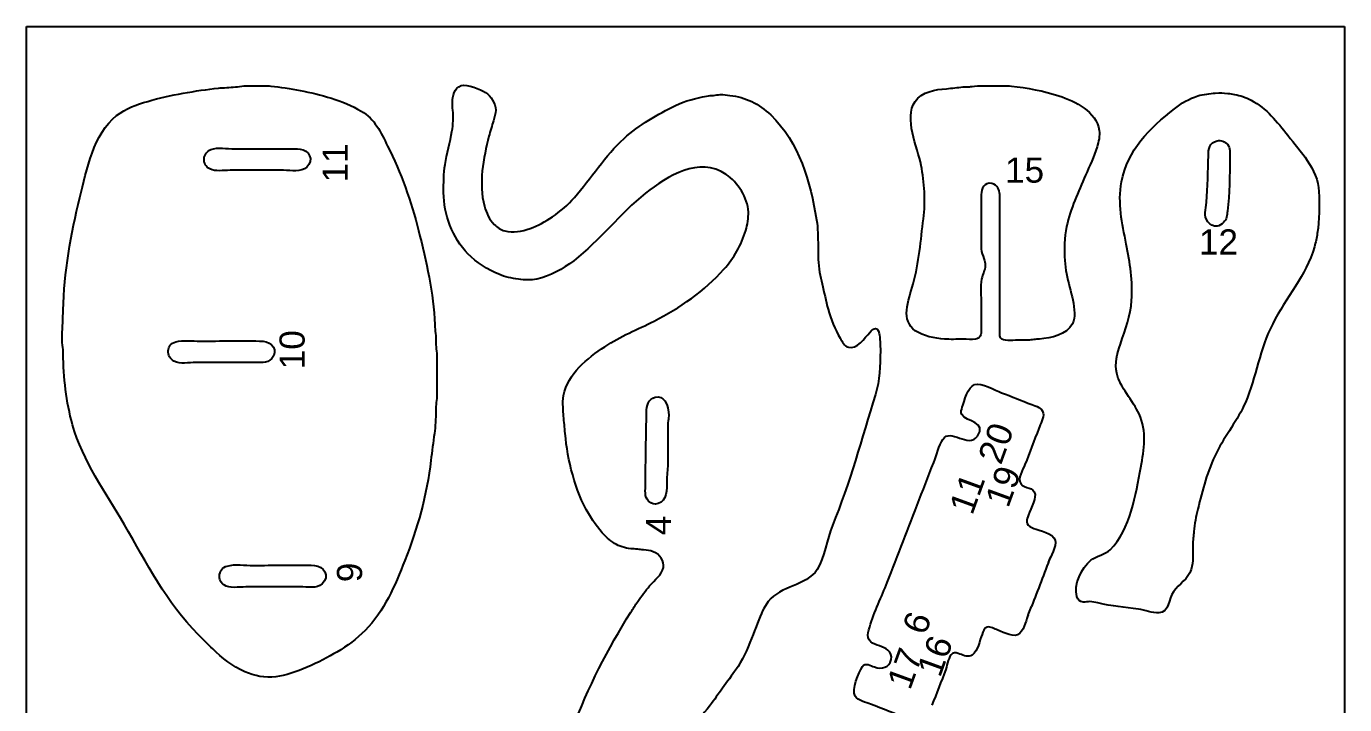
# Model space of a CAD drawing. Extents: x 0 to 184, y 70 to 300.
# Drawn here: x 0 to 183.6, y 205.6 to 300 of the extents above; entities that cross this region are included whole.
import ezdxf
from ezdxf.enums import TextEntityAlignment as Align

# ---------------------------------------------------------------- set-up
doc = ezdxf.new("R2010")
doc.units = 0
doc.layers.add('Cut', color=7, linetype='Continuous')
doc.layers.add('Steg', color=5, linetype='Continuous', lineweight=25)
doc.layers.add('Text', color=1, linetype='Continuous', lineweight=25)
doc.styles.add('textstyle10', font='')
doc.styles.add('textstyle11', font='')
doc.styles.add('textstyle12', font='')
doc.styles.add('textstyle14', font='')
doc.styles.add('textstyle15', font='')
doc.styles.add('textstyle16', font='')
doc.styles.add('textstyle22', font='')
doc.styles.add('textstyle23', font='')
doc.styles.add('textstyle6', font='')
doc.styles.add('textstyle7', font='')
doc.styles.add('textstyle8', font='')
doc.styles.add('textstyle9', font='')
doc.styles.get('textstyle10').set_extended_font_data('Arial')
doc.styles.get('textstyle11').set_extended_font_data('Arial')
doc.styles.get('textstyle12').set_extended_font_data('Arial')
doc.styles.get('textstyle14').set_extended_font_data('Arial')
doc.styles.get('textstyle15').set_extended_font_data('Arial')
doc.styles.get('textstyle16').set_extended_font_data('Arial')
doc.styles.get('textstyle22').set_extended_font_data('Arial')
doc.styles.get('textstyle23').set_extended_font_data('Arial')
doc.styles.get('textstyle6').set_extended_font_data('Arial')
doc.styles.get('textstyle7').set_extended_font_data('Arial')
doc.styles.get('textstyle8').set_extended_font_data('Arial')
doc.styles.get('textstyle9').set_extended_font_data('Arial')

msp = doc.modelspace()

# ---------------------------------------------------------------- linework, layer by layer
for p, q in [((0, 300), (183.569681, 300)), ((0, 69.969863), (0, 300)), ((183.569681, 300), (183.569681, 69.969863))]:
    msp.add_line(p, q)
at = {"layer": 'Cut'}
for points in [[(29.054058, 282.945946), (35.13514, 282.945946)], [(35.810816, 279.972972), (28.378382, 279.972972)], [(135.54056, 260.243206), (135.54056, 271.864865)], [(30.94595, 253.21627), (23.648652, 253.21627)], [(38.108113, 222), (30.94595, 222)]]:
    msp.add_lwpolyline(points, dxfattribs=at)
for points in [[(60.542576, 291.759122), (61.388522, 292.048743), (63.258522, 291.246068), (63.918792, 290.803595)], [(16.891894, 289.567568), (20.076895, 290.481514), (23.570138, 291.04446), (26.75676, 291.420878)], [(26.75676, 291.420878), (27.071896, 291.458094), (27.252166, 291.449324), (27.567571, 291.464675)], [(27.567571, 291.464675), (28.463923, 291.508256), (29.18649, 291.565581), (30.000004, 291.672378)], [(30.000004, 291.672376), (30.442437, 291.730471), (30.712707, 291.729133), (31.081085, 291.729727)], [(31.081085, 291.729727), (31.583788, 291.730537), (32.571491, 291.730578), (33.108113, 291.729727)], [(33.108113, 291.729727), (33.460004, 291.729159), (33.716356, 291.731007), (34.054059, 291.691146)], [(34.054059, 291.691146), (35.296897, 291.544416), (36.811356, 291.340362), (38.108113, 291.081051)], [(38.108113, 291.081051), (40.988789, 290.504997), (44.045006, 289.723105), (46.621628, 288.214646)], [(59.324873, 289.432429), (59.333773, 290.270457), (59.611089, 291.44024), (60.542576, 291.759119)], [(63.918792, 290.803595), (64.690684, 290.286324), (65.356901, 289.313608), (65.358522, 288.351351)], [(90.405418, 288.992095), (91.749337, 289.640608), (93.239472, 290.033203), (94.729742, 290.29527)], [(94.729742, 290.29527), (95.06258, 290.35381), (95.354607, 290.366419), (95.675689, 290.400797)], [(95.675689, 290.400797), (96.016905, 290.437324), (96.256364, 290.499162), (96.621635, 290.506203)], [(96.621635, 290.506203), (97.180689, 290.517), (97.471635, 290.422473), (97.972986, 290.378378)], [(97.972986, 290.378378), (100.12109, 290.189446), (102.03542, 289.212986), (103.64866, 287.670365)], [(123.76448, 289.565592), (124.67475, 290.901808), (126.63948, 291.227335), (128.10854, 291.327659)], [(128.10854, 291.327659), (128.92029, 291.383078), (129.68556, 291.503092), (130.40583, 291.571646)], [(130.40583, 291.571646), (131.3107, 291.657754), (131.058, 291.545106), (132.02745, 291.672375)], [(132.02704, 291.672378), (132.64583, 291.753594), (132.96286, 291.729729), (133.51353, 291.729729)], [(133.51353, 291.729729), (134.17691, 291.729729), (135.40002, 291.729999), (136.0811, 291.729729)], [(136.0811, 291.729729), (136.4865, 291.729567), (136.77029, 291.737429), (137.16218, 291.691148)], [(137.16218, 291.691148), (139.27299, 291.442094), (141.67164, 291.040148), (143.7838, 290.333324)], [(143.7838, 290.333324), (146.10407, 289.556959), (148.9811, 288.192743), (149.40002, 285.513513)], [(159.86524, 288.531319), (160.84497, 289.298657), (161.89497, 289.959805), (163.10848, 290.319035)], [(163.10848, 290.319035), (163.95713, 290.570319), (164.78551, 290.627265), (165.54091, 290.726427)], [(165.54097, 290.726429), (166.35178, 290.832889), (166.57341, 290.726132), (167.29773, 290.658753)], [(167.29773, 290.658753), (167.6207, 290.628767), (167.91665, 290.604537), (168.24368, 290.53947)], [(168.24368, 290.53947), (169.02341, 290.384578), (169.81395, 290.109605), (170.54097, 289.731902)], [(12.567569, 287.585284), (13.855542, 288.598459), (15.319191, 289.11627), (16.891894, 289.567568)], [(46.621628, 288.214646), (48.514736, 287.106335), (49.335547, 285.287659), (50.303655, 283.351348)], [(59.265011, 285.378375), (59.421903, 286.375051), (59.508795, 287.382916), (59.381633, 288.351348)], [(59.381633, 288.351348), (59.330553, 288.740781), (59.320413, 289.012362), (59.324873, 289.432429)], [(65.358522, 288.351351), (65.359333, 287.850811), (65.181225, 287.348514), (65.037711, 286.864865)], [(83.243254, 284.409486), (85.317714, 286.283216), (87.910958, 287.788324), (90.405418, 288.992095)], [(124.59489, 280.648646), (124.09759, 283.196483), (122.15408, 287.201443), (123.76448, 289.565592)], [(152.48956, 278.351346), (153.29091, 282.782833), (156.46659, 285.870022), (159.86524, 288.531319)], [(170.54097, 289.731902), (172.70989, 288.605267), (174.16124, 286.705943), (175.64908, 284.837835)], [(7.449528, 276.189189), (8.402353, 280.006351), (9.344299, 285.049689), (12.567569, 287.585284)], [(65.037711, 286.864865), (64.824738, 286.147095), (64.593792, 285.423054), (64.409468, 284.702703)], [(103.64866, 287.670365), (107.65055, 283.843784), (109.17231, 278.399189), (110.03326, 273.081081)], [(58.300551, 280.783781), (58.516497, 282.175673), (59.045687, 283.985632), (59.265011, 285.378375)], [(64.409468, 284.702703), (63.638927, 281.692162), (62.942846, 278.088784), (63.785819, 274.972973)], [(149.40002, 285.513513), (149.51353, 284.788607), (149.30542, 283.927148), (149.09191, 283.216215)], [(175.64908, 284.837835), (176.55584, 283.7002), (177.54638, 282.538105), (178.37476, 281.324321)], [(24.74649, 281.594594), (24.79068, 282.143107), (25.158652, 282.645134), (25.67622, 282.845675)], [(25.67622, 282.845676), (26.697841, 283.241486), (27.864598, 282.945946), (29.054058, 282.945946)], [(35.13514, 282.945946), (36.05987, 282.945946), (37.22014, 283.020406), (38.108113, 282.931756)], [(38.108113, 282.931756), (39.376222, 282.805134), (40.09487, 281.37608), (39.039465, 280.409188)], [(50.303655, 283.351348), (52.160548, 279.637159), (53.607845, 275.585402), (54.611764, 271.594592)], [(76.312308, 276.189189), (78.641227, 278.865811), (80.589605, 282.012703), (83.243254, 284.409486)], [(149.09191, 283.216215), (148.69056, 281.880134), (148.04597, 280.576485), (147.48921, 279.297296)], [(164.59497, 281.999999), (164.59897, 282.902702), (164.71794, 283.818769), (165.81118, 284.079364)], [(165.81118, 284.079364), (166.32605, 284.202175), (166.90983, 283.967094), (167.23956, 283.591269)], [(167.23956, 283.591269), (167.70578, 283.057702), (167.56794, 282.44635), (167.56794, 281.729729)], [(25.542571, 280.15108), (24.988922, 280.429323), (24.697436, 280.984323), (24.74649, 281.594594)], [(97.432449, 279.402568), (93.721637, 281.958108), (89.244745, 279.179189), (86.216231, 276.775135)], [(164.31253, 275.513513), (164.45713, 277.618918), (164.58416, 279.903377), (164.59497, 281.999999)], [(167.56794, 281.729729), (167.56794, 279.309053), (167.55444, 276.698513), (167.25848, 274.297296)], [(178.37476, 281.324321), (179.24233, 280.05324), (179.92611, 278.557565), (179.99503, 276.999997)], [(28.378382, 279.972972), (27.43676, 279.972972), (26.322571, 279.759188), (25.542571, 280.15108)], [(39.039465, 280.409188), (38.218248, 279.656891), (36.926762, 279.972972), (35.810816, 279.972972)], [(58.108254, 276.864862), (58.101654, 278.236889), (58.097304, 279.4727), (58.300551, 280.783781)], [(100.53515, 274.162162), (100.45605, 276.172027), (99.053395, 278.286351), (97.432449, 279.402568)], [(124.92259, 273.216213), (125.23813, 275.589862), (125.04786, 278.32824), (124.59489, 280.648646)], [(147.48921, 279.297296), (146.46488, 276.942568), (145.40137, 274.649053), (144.85002, 272.135135)], [(134.45935, 278.115405), (133.36367, 278.372027), (132.97894, 277.385676), (132.97354, 276.594595)], [(135.53556, 276.594595), (135.49636, 277.266486), (135.20583, 277.940676), (134.45935, 278.115405)], [(153.16253, 269.702698), (152.5774, 272.612427), (151.95307, 275.380806), (152.48956, 278.351346)], [(5.133149, 260.513514), (5.260487, 265.711216), (6.178906, 271.098784), (7.449528, 276.189189)], [(61.488525, 268.351889), (59.307308, 270.561889), (58.122714, 273.868646), (58.108254, 276.864862)], [(73.243253, 273.490405), (74.369469, 274.259595), (75.429199, 275.174189), (76.312308, 276.189189)], [(86.216231, 276.775135), (82.651501, 273.945405), (79.852041, 270.162703), (76.216229, 267.38973)], [(132.97354, 276.594595), (132.96154, 274.858243), (132.9734, 272.942297), (132.9734, 271.189189)], [(135.54056, 271.864865), (135.54056, 273.402162), (135.62296, 275.071081), (135.53556, 276.594595)], [(164.51794, 272.818242), (163.88416, 273.625675), (164.24226, 274.489323), (164.31253, 275.513513)], [(179.99503, 276.999997), (180.07883, 275.131754), (180.06663, 273.043511), (179.76395, 271.189186)], [(63.785819, 274.972973), (64.034468, 274.053514), (64.473252, 273.092297), (65.147711, 272.417973)], [(100.17285, 271.594595), (100.40853, 272.389595), (100.56758, 273.338514), (100.53515, 274.162162)], [(167.25848, 274.297296), (167.18148, 273.664323), (167.13821, 273.148918), (166.71929, 272.704594)], [(65.147711, 272.417973), (65.552712, 272.013243), (66.070685, 271.662703), (66.621631, 271.531351)], [(66.621631, 271.531351), (67.814469, 271.247162), (68.947712, 271.454861), (70.135145, 271.877027)], [(70.135145, 271.877027), (71.239604, 272.269595), (72.272037, 272.827027), (73.243253, 273.490405)], [(110.03326, 273.081081), (110.41704, 270.711081), (110.06906, 268.111216), (110.44934, 265.783784)], [(123.47462, 264.162159), (124.32435, 267.122429), (124.5261, 270.232565), (124.92259, 273.216213)], [(144.85002, 272.135135), (144.52164, 270.642027), (144.5338, 268.908918), (144.60002, 267.405405)], [(165.81118, 272.20108), (165.29497, 272.12757), (164.85307, 272.392567), (164.51794, 272.818242)], [(166.71929, 272.704594), (166.45983, 272.429188), (166.16389, 272.251485), (165.81118, 272.20108)], [(54.611764, 271.594592), (55.671629, 267.380808), (56.689602, 262.824051), (56.886629, 258.486483)], [(97.138665, 266.189189), (98.536503, 267.754595), (99.572043, 269.567838), (100.17285, 271.594595)], [(132.9734, 271.189189), (132.9734, 270.504865), (132.9549, 269.692973), (132.9754, 269.027027)], [(179.76395, 271.189186), (179.65854, 270.551754), (179.54773, 269.921889), (179.3626, 269.297294)], [(65.810823, 265.496213), (64.271904, 266.149321), (62.699741, 267.124592), (61.488525, 268.351889)], [(132.9754, 269.027027), (132.9908, 268.529054), (133.16526, 268.169865), (133.35053, 267.675676)], [(153.90713, 261.86486), (154.08821, 264.496076), (153.68415, 267.106752), (153.16253, 269.702698)], [(179.3626, 269.297294), (178.18152, 265.316754), (175.4153, 262.237565), (173.54908, 258.621619)], [(76.216229, 267.38973), (74.736905, 266.261486), (72.877715, 265.202432), (71.081094, 264.838378)], [(87.432447, 258.994054), (90.943664, 260.779054), (94.464745, 263.194595), (97.138665, 266.189189)], [(133.50999, 266.72973), (133.51013, 265.997297), (133.15337, 265.591486), (133.0104, 264.837838)], [(133.35053, 267.675676), (133.47783, 267.336216), (133.50986, 267.09973), (133.50999, 266.72973)], [(144.60002, 267.405405), (144.70542, 265.004323), (145.84732, 262.508784), (145.94056, 260.108108)], [(68.513526, 264.801213), (67.578931, 264.934727), (66.651769, 265.139321), (65.810823, 265.496213)], [(69.864877, 264.703243), (69.315012, 264.697543), (69.011093, 264.730133), (68.513526, 264.801213)], [(71.081094, 264.838378), (70.632715, 264.747568), (70.322175, 264.707973), (69.864877, 264.703243)], [(110.44934, 265.783784), (110.54504, 265.197703), (110.72272, 264.727703), (110.83772, 264.162162)], [(133.0104, 264.837838), (132.81121, 263.787973), (132.9734, 262.435946), (132.9734, 261.324324)], [(110.83772, 264.162162), (111.0692, 263.024054), (111.33434, 261.786351), (111.64204, 260.648649)], [(122.60664, 260.513511), (122.7538, 261.727159), (123.1261, 262.948105), (123.47462, 264.162159)], [(132.9734, 261.324324), (132.9734, 260.202838), (132.9804, 258.91473), (132.97327, 257.810811)], [(152.34226, 255.783779), (153.01794, 257.809725), (153.76118, 259.735671), (153.90713, 261.86486)], [(5.000001, 257), (5.000001, 258.111216), (5.105676, 259.391892), (5.133149, 260.513514)], [(80.540554, 255.423378), (82.730149, 256.883919), (85.077987, 257.797162), (87.432447, 258.994054)], [(111.64204, 260.648649), (112.03096, 259.211216), (112.57664, 257.885), (113.3215, 256.594595)], [(123.78475, 257.647159), (122.83326, 258.334456), (122.47016, 259.386754), (122.60664, 260.513511)], [(135.54056, 257.540504), (135.53556, 258.391855), (135.54056, 259.378747), (135.54056, 260.243206)], [(145.94056, 260.108108), (145.96216, 259.566892), (145.91486, 259.099054), (145.6757, 258.621757)], [(5.038582, 255.648649), (4.980379, 256.141892), (5.000001, 256.508649), (5.000001, 257)], [(56.886629, 258.486483), (56.907979, 258.015808), (56.912309, 257.707835), (56.969739, 257.270267)], [(114.46002, 255.337432), (115.62515, 254.998784), (116.81056, 256.680946), (117.43245, 257.399459)], [(117.43245, 257.399459), (117.98907, 258.042568), (118.54542, 258.262297), (118.75488, 257.269595)], [(118.75488, 257.269595), (118.88177, 256.668649), (118.91893, 255.526892), (118.91893, 254.837838)], [(127.83827, 256.482429), (126.51151, 256.609186), (124.88759, 256.850538), (123.78475, 257.647159)], [(132.97327, 257.810811), (132.97127, 257.443649), (133.01057, 257.182162), (132.83448, 256.884865)], [(135.85407, 256.463206), (135.48786, 256.70699), (135.54326, 257.094152), (135.54056, 257.540504)], [(145.6757, 258.621757), (144.86894, 257.017432), (142.67029, 256.643784), (141.0811, 256.482297)], [(173.54908, 258.621619), (171.75989, 255.156619), (171.2653, 251.232429), (169.75043, 247.675673)], [(5.135028, 254.432432), (5.132663, 254.924595), (5.093757, 255.181081), (5.038582, 255.648649)], [(19.750273, 254.837892), (19.785953, 255.498297), (20.115273, 255.881811), (20.810949, 256.101)], [(20.810949, 256.100946), (21.729327, 256.390405), (23.148922, 256.189186), (24.189192, 256.189186)], [(24.189192, 256.189186), (26.90122, 256.189186), (30.339058, 256.335402), (32.972977, 256.183386)], [(32.972977, 256.183386), (34.184869, 256.113386), (35.15014, 254.848792), (34.158383, 253.771494)], [(57.027039, 256.189186), (57.028239, 255.794456), (57.029739, 255.524456), (57.084339, 255.108105)], [(74.813527, 248.621622), (75.40704, 251.71), (78.110284, 253.802568), (80.540554, 255.423378)], [(113.3215, 256.594595), (113.60191, 256.108919), (113.87258, 255.508108), (114.46002, 255.337432)], [(130.40583, 256.459459), (129.48421, 256.459459), (128.66651, 256.403239), (127.83827, 256.482429)], [(132.16191, 256.479459), (131.61029, 256.392029), (131.06245, 256.459459), (130.40583, 256.459459)], [(132.83448, 256.884865), (132.67043, 256.607703), (132.4507, 256.52527), (132.16191, 256.479459)], [(138.24326, 256.324287), (137.76488, 256.324287), (136.26759, 256.18726), (135.85407, 256.463206)], [(140.27029, 256.420807), (139.94867, 256.382427), (139.77569, 256.343507), (139.45948, 256.329587)], [(141.0811, 256.482297), (140.79326, 256.453107), (140.55948, 256.455537), (140.27029, 256.420807)], [(151.8274, 251.729725), (151.53551, 253.099454), (151.8936, 254.436346), (152.34226, 255.783779)], [(6.429555, 244.567568), (5.546798, 247.660946), (5.150555, 251.212432), (5.135028, 254.432432)], [(20.546354, 253.413162), (20.017841, 253.693568), (19.718922, 254.258162), (19.750273, 254.837892)], [(23.648652, 253.21627), (22.589462, 253.21627), (21.442706, 252.937486), (20.546354, 253.413162)], [(34.158383, 253.771494), (33.803653, 253.386224), (33.45014, 253.252035), (32.972977, 253.22217)], [(57.084339, 255.108105), (57.144199, 254.6527), (57.161369, 254.403646), (57.162179, 253.891889)], [(57.162179, 253.891889), (57.164579, 252.350267), (57.169479, 250.279997), (57.162044, 248.756754)], [(118.91893, 254.837838), (118.91893, 252.797838), (118.84093, 250.700946), (118.23975, 248.756757)], [(32.972977, 253.22217), (32.349058, 253.18312), (31.587572, 253.21627), (30.94595, 253.21627)], [(154.95848, 246.054049), (154.1328, 247.872427), (152.23821, 249.800265), (151.8274, 251.729725)], [(130.32978, 247.000062), (130.63437, 247.87263), (131.0764, 249.794251), (132.0291, 250.140873)], [(132.02907, 250.140865), (133.02002, 250.50154), (134.88772, 249.352081), (135.81083, 249.001135)], [(57.162044, 248.756754), (57.160144, 248.355673), (57.135014, 248.061619), (57.084344, 247.675673)], [(74.731767, 247), (74.717717, 247.572027), (74.695687, 248.008649), (74.813527, 248.621622)], [(86.351967, 246.324386), (86.362377, 247.199521), (86.562643, 248.112089), (87.567643, 248.396278)], [(87.567609, 248.396278), (88.78788, 248.741278), (89.278961, 247.298711), (89.381258, 246.594657)], [(118.23975, 248.756757), (116.36096, 242.680405), (114.64745, 236.419189), (112.24366, 230.513514)], [(135.81083, 249.001135), (137.17569, 248.482216), (138.61218, 247.918162), (140.00002, 247.379919)], [(57.027044, 246.459456), (57.026233, 245.404997), (56.946094, 244.322024), (56.814071, 243.351348)], [(57.084344, 247.675673), (57.028664, 247.251483), (57.027454, 246.928105), (57.027044, 246.459456)], [(74.922172, 244.567564), (74.812307, 245.405135), (74.75474, 246.061351), (74.731767, 247)], [(86.216292, 236.324386), (86.216292, 239.559927), (86.313992, 243.149251), (86.351967, 246.324386)], [(89.381258, 246.594657), (89.423018, 246.306143), (89.458688, 246.1179), (89.452208, 245.783846)], [(130.27598, 245.972224), (130.08139, 246.290603), (130.21368, 246.667494), (130.32978, 247.000062)], [(140.00002, 247.379919), (140.62434, 247.137757), (141.42705, 246.94573), (141.59191, 246.188703)], [(141.59191, 246.188703), (141.7338, 245.537081), (141.20002, 244.626811), (140.97164, 244.027081)], [(155.18821, 238.621617), (155.66524, 241.164995), (156.05713, 243.632563), (154.95848, 246.054049)], [(169.75043, 247.675673), (168.69638, 245.199592), (166.94908, 243.109321), (165.70989, 240.648646)], [(13.647164, 230.648649), (11.014461, 235.130811), (7.871393, 239.515), (6.429555, 244.567568)], [(75.022983, 243.351347), (74.978523, 243.80932), (74.976223, 244.156618), (74.922172, 244.567564)], [(89.347343, 244.8379), (89.308293, 244.427359), (89.324373, 244.20817), (89.324373, 243.756819)], [(89.452208, 245.783846), (89.445208, 245.422089), (89.385858, 245.243576), (89.347343, 244.8379)], [(127.62355, 242.526413), (128.64666, 244.181954), (131.18463, 241.192089), (132.43652, 242.960197)], [(132.43652, 242.960197), (133.82815, 244.925467), (130.89679, 244.956684), (130.27598, 245.972224)], [(56.814071, 243.351348), (56.650422, 242.149456), (56.481908, 240.817159), (56.330422, 239.567565)], [(78.324875, 232.135131), (76.356091, 235.444591), (75.390821, 239.565131), (75.022983, 243.351347)], [(89.324373, 243.756819), (89.324238, 242.22763), (89.359503, 240.539792), (89.322373, 239.027089)], [(126.34463, 239.297359), (126.72166, 240.305332), (127.06909, 241.629386), (127.62355, 242.526413)], [(140.97164, 244.027081), (140.33786, 242.359513), (139.71488, 240.684243), (139.05407, 239.027081)], [(165.70989, 240.648646), (164.4653, 238.177294), (163.76935, 235.462159), (163.12611, 232.810808)], [(56.330422, 239.567565), (55.759476, 234.859051), (54.460151, 230.055673), (52.702719, 225.648646)], [(89.322373, 239.027089), (89.304533, 238.299116), (89.189265, 237.491684), (89.189265, 236.729792)], [(124.04733, 233.351413), (124.79166, 235.341413), (125.60031, 237.307359), (126.34463, 239.297359)], [(139.05407, 239.027081), (138.78245, 238.346), (137.94326, 237.030595), (138.46083, 236.361946)], [(150.91794, 227.164049), (153.72605, 229.957022), (154.48686, 234.882022), (155.18821, 238.621617)], [(86.652508, 233.929657), (86.007913, 234.554792), (86.216292, 235.454116), (86.216292, 236.324386)], [(89.189265, 236.729792), (89.189265, 235.605332), (89.236695, 233.944521), (87.972508, 233.576684)], [(138.46083, 236.361946), (139.06488, 235.581135), (140.28245, 235.991946), (140.45678, 234.837351)], [(87.972508, 233.576684), (87.48886, 233.436008), (87.007508, 233.585284), (86.652508, 233.929657)], [(119.5672, 221.864927), (121.06923, 225.68817), (122.60828, 229.503981), (124.04733, 233.351413)], [(140.45678, 234.837351), (140.56083, 234.151135), (139.65002, 232.38154), (139.44461, 231.729784)], [(80.945957, 228.76932), (79.880281, 229.750537), (79.055416, 230.907293), (78.324875, 232.135131)], [(139.44461, 231.729784), (139.35141, 231.434919), (139.23921, 231.110324), (139.36761, 230.798432)], [(163.12611, 232.810808), (162.88962, 231.838375), (162.62881, 230.693105), (162.5734, 229.7027)], [(23.918922, 215.378378), (19.530678, 219.766622), (16.784867, 225.307027), (13.647164, 230.648649)], [(112.24366, 230.513514), (111.49934, 228.684595), (111.15718, 226.067162), (110.13596, 224.432432)], [(139.36761, 230.798432), (139.52166, 230.423162), (139.90409, 230.288838), (140.27031, 230.13573)], [(140.27031, 230.13573), (141.09734, 229.790054), (142.95274, 229.49573), (143.2649, 228.484513)], [(162.5734, 229.7027), (162.5531, 229.35297), (162.5356, 229.101348), (162.4896, 228.756754)], [(82.972984, 227.545942), (82.2442, 227.771077), (81.519876, 228.240942), (80.945957, 228.76932)], [(143.2649, 228.484513), (143.51761, 227.668297), (142.58247, 226.157892), (142.29058, 225.378432)], [(162.4328, 227.810808), (162.4278, 226.689321), (162.5233, 225.501889), (162.19362, 224.432429)], [(162.4896, 228.756754), (162.4464, 228.419321), (162.4342, 228.16297), (162.4328, 227.810808)], [(84.1892, 227.293374), (83.749606, 227.337974), (83.370957, 227.422969), (82.972984, 227.545942)], [(85.135147, 227.231614), (84.781363, 227.273504), (84.530957, 227.258504), (84.1892, 227.293374)], [(85.945957, 227.138504), (85.612444, 227.161344), (85.442444, 227.195264), (85.135147, 227.231614)], [(87.297309, 226.889855), (86.790147, 227.083774), (86.424471, 227.105531), (85.945957, 227.138504)], [(88.709742, 224.702693), (88.894607, 225.555125), (88.189066, 226.549044), (87.297309, 226.889855)], [(142.603435, 226.172769), (141.742625, 223.870337), (140.868295, 221.566013), (139.961545, 219.280877)], [(148.24361, 225.712292), (148.89361, 226.213103), (150.35307, 226.603373), (150.91794, 227.164049)], [(26.900409, 223.486486), (26.887569, 224.155405), (27.284733, 224.697838), (27.972977, 224.895541)], [(27.973039, 224.895605), (29.051958, 225.20574), (30.46412, 224.973035), (31.621688, 224.973035)], [(31.621688, 224.973035), (34.20331, 224.973035), (37.645337, 225.111008), (40.135203, 224.967235)], [(40.135203, 224.967235), (41.397905, 224.894265), (42.345743, 223.489803), (41.201554, 222.436289)], [(52.702719, 225.648646), (51.325827, 222.195943), (49.811232, 218.549727), (47.162042, 215.919456)], [(86.783795, 222.133098), (87.547444, 223.064449), (88.456634, 223.53526), (88.709742, 224.702693)], [(110.13596, 224.432432), (109.39731, 223.25), (108.00393, 222.651351), (106.75677, 222.136622)], [(146.27469, 220.649319), (145.82605, 222.261346), (146.89361, 224.672157), (148.24361, 225.712292)], [(162.19362, 224.432429), (161.75983, 223.027294), (160.54226, 222.445402), (159.72199, 221.322294)], [(27.838382, 222.10027), (27.162841, 222.362027), (26.912977, 222.833919), (26.900409, 223.486486)], [(41.201554, 222.436289), (40.397843, 221.696351), (39.197978, 222), (38.108113, 222)], [(85.13866, 219.972963), (85.655552, 220.721882), (86.208255, 221.431341), (86.783795, 222.133098)], [(106.75677, 222.136622), (105.52785, 221.629459), (104.15001, 221.046486), (103.31474, 219.972838)], [(30.94595, 222), (29.987977, 222), (28.674328, 221.776486), (27.838382, 222.10027)], [(117.23368, 215.648711), (117.6845, 217.707224), (118.79274, 219.893711), (119.5672, 221.864927)], [(147.16253, 219.869995), (146.71118, 219.909995), (146.40983, 220.16513), (146.27469, 220.649319)], [(159.72199, 221.322294), (159.0328, 220.377429), (159.15443, 218.425132), (157.70307, 218.364592)], [(76.088253, 202.27026), (78.163659, 207.950531), (81.012038, 213.431612), (84.182444, 218.486476)], [(84.182444, 218.486476), (84.499471, 218.991882), (84.792174, 219.471071), (85.13866, 219.972963)], [(102.7, 219), (101.754139, 217.313122), (100.85785, 213.65473), (99.095689, 210.918919)], [(148.10848, 219.937835), (147.72199, 219.949995), (147.51794, 219.838515), (147.16253, 219.869995)], [(154.86524, 218.891754), (152.88145, 219.173105), (151.23956, 219.280267), (149.18956, 219.749862)], [(157.70307, 218.364592), (156.77605, 218.325942), (155.7801, 218.762024), (154.86524, 218.891754)], [(139.5, 218.1), (139.27707, 217.550324), (139.04463, 216.254919), (138.34193, 215.544513)], [(25.945958, 213.356619), (25.25622, 214.016081), (24.604733, 214.692568), (23.918922, 215.378378)], [(47.162042, 215.919456), (46.006502, 214.772024), (44.662177, 213.761348), (43.243258, 212.927159)], [(117.5876, 214.364792), (117.18571, 214.710467), (117.11936, 215.126684), (117.23368, 215.648711)], [(133.08274, 215.378432), (132.75044, 214.535459), (132.48166, 213.05654), (131.72639, 212.50627)], [(133.79842, 216.384378), (133.3772, 216.255189), (133.23234, 215.758162), (133.08274, 215.378432)], [(135.27031, 215.973027), (134.84747, 216.141946), (134.24247, 216.520459), (133.79842, 216.384378)], [(138.34193, 215.544513), (137.58923, 214.78573), (136.15004, 215.621403), (135.27031, 215.973027)], [(30.405418, 210.18797), (28.745148, 210.919592), (27.24704, 212.1127), (25.945958, 213.356619)], [(119.97112, 213.163035), (119.3549, 213.730603), (118.22098, 213.820332), (117.5876, 214.364792)], [(120.44652, 211.864927), (120.57814, 212.378711), (120.33287, 212.830062), (119.97112, 213.163035)], [(130.00004, 212.633973), (129.68355, 212.742757), (129.30612, 212.951676), (128.98639, 212.715193)], [(43.243258, 212.927159), (40.867312, 211.530402), (37.421501, 209.822159), (34.729743, 209.471483)], [(116.42666, 210.89695), (116.80544, 211.508842), (117.55679, 211.034923), (118.10814, 210.84317)], [(118.10814, 210.84317), (119.11774, 210.492224), (120.16274, 210.75709), (120.44652, 211.864927)], [(128.98639, 212.715193), (128.37139, 212.260463), (128.28896, 211.280869), (128.01463, 210.513572)], [(131.72639, 212.50627), (131.20504, 212.126405), (130.51179, 212.45789), (130.00004, 212.633973)], [(34.729743, 209.471483), (33.294608, 209.284592), (31.745013, 209.597835), (30.405418, 210.18797)], [(99.095689, 210.918919), (98.487311, 209.974459), (97.804337, 209.099054), (97.163662, 208.216216)], [(115.42963, 206.758707), (114.85409, 207.730193), (115.89017, 210.030328), (116.42666, 210.89695)], [(128.01463, 210.513572), (127.4145, 208.834788), (126.74152, 207.169788), (126.08112, 205.513572)], [(97.163662, 208.216216), (96.584202, 207.417703), (96.004743, 206.576892), (95.421094, 205.783784)], [(95.421094, 205.783784), (94.684202, 204.782432), (93.344607, 203.483919), (93.138526, 202.27027)], [(117.5676, 205.674247), (116.98368, 205.900463), (115.76922, 206.185463), (115.42963, 206.758707)], [(122.70274, 203.664788), (120.98301, 204.300734), (119.28166, 205.010328), (117.5676, 205.674247)]]:
    msp.add_open_spline(points, degree=3, dxfattribs=at)
at = {"layer": 'Steg'}
for p, q in [((103.31474, 219.972838), (102.7, 219)), ((139.5, 218.1), (139.961545, 219.280877))]:
    msp.add_line(p, q, dxfattribs=at)
for points in [[(56.969739, 257.270267), (57.022039, 256.871213), (57.025549, 256.637429), (57.027039, 256.189186)], [(139.45948, 256.329587), (138.98245, 256.308777), (138.65002, 256.324287), (138.24326, 256.324287)], [(149.18956, 219.749862), (148.7828, 219.842972), (148.50037, 219.925402), (148.10848, 219.937835)]]:
    msp.add_open_spline(points, degree=3, dxfattribs=at)

# ---------------------------------------------------------------- texts
at = {"layer": 'Text'}
for s, rotation, style, p in [('11', 90, 'textstyle10', (43, 281)), ('10', 90, 'textstyle9', (37, 255)), ('20', 70, 'textstyle23', (135, 242)), ('19', 70, 'textstyle22', (136, 236)), ('11', 70, 'textstyle11', (131, 235)), ('4', 90, 'textstyle6', (88.035818, 230.533161)), ('9', 90, 'textstyle8', (45, 224)), ('6', 70, 'textstyle7', (124, 217)), ('16', 70, 'textstyle15', (126.513837, 212.404665)), ('17', 70, 'textstyle16', (122.340458, 210.650635))]:
    msp.add_text(s, height=3.5, rotation=rotation, dxfattribs=dict(at, style=style)).set_placement(p, align=Align.MIDDLE_CENTER)
for s, style, p in [('15', 'textstyle14', (139, 280)), ('12', 'textstyle12', (166, 270))]:
    msp.add_text(s, height=3.5, dxfattribs=dict(at, style=style)).set_placement(p, align=Align.MIDDLE_CENTER)

doc.saveas('drawing.dxf')
